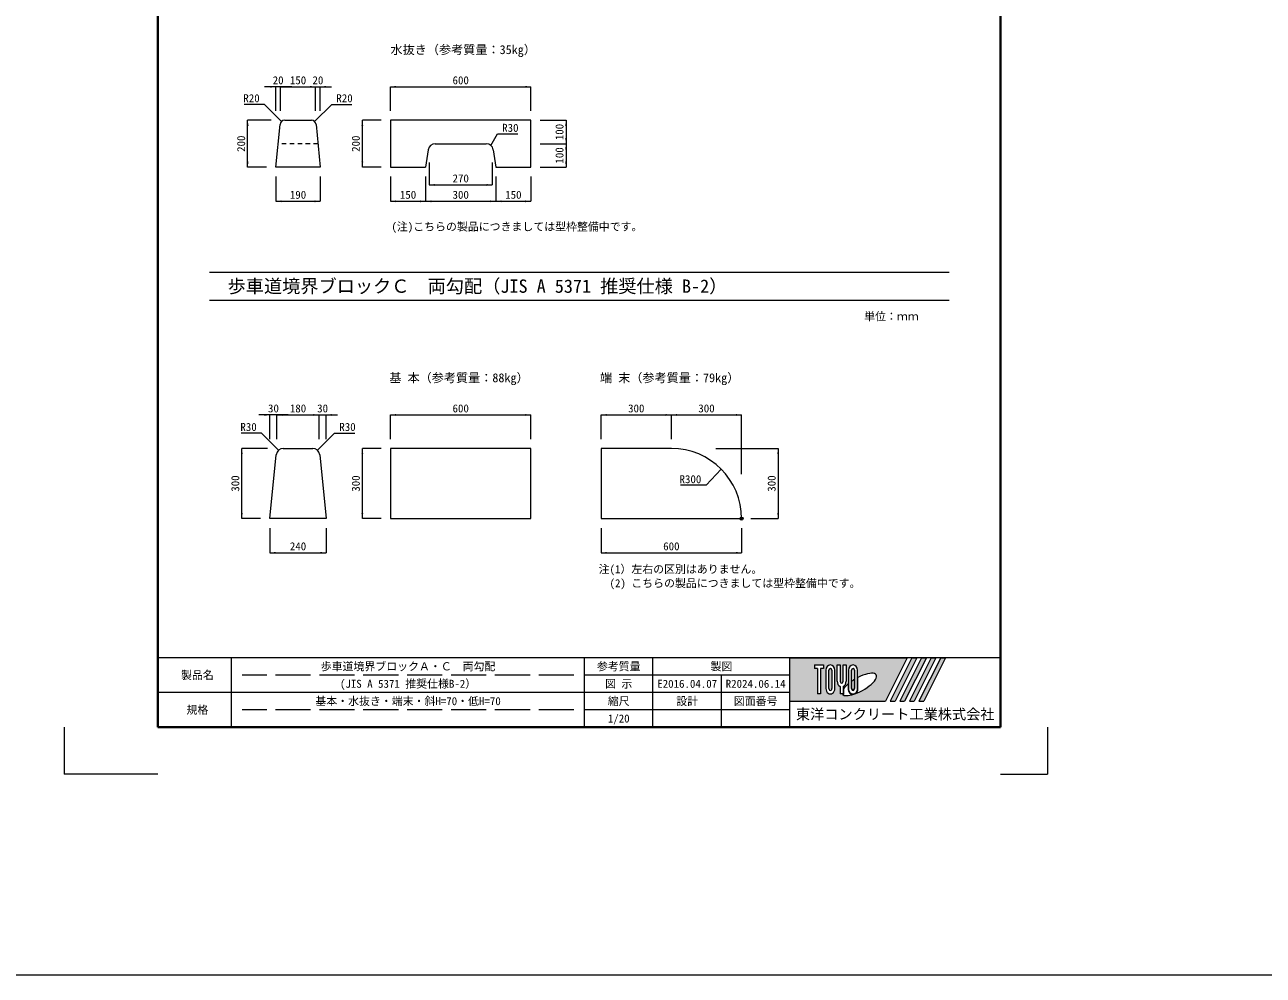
# Model space of a CAD drawing. Units: millimetres at full size; some dimension numbers follow another scale. Extents: x 10998 to 40298, y -6982 to 1118.
# Drawn here: x 17289 to 22580, y -6982 to -2920 of the extents above; entities that cross this region are included whole.
import ezdxf
from ezdxf.enums import TextEntityAlignment as Align

# ---------------------------------------------------------------- set-up
doc = ezdxf.new("R2010")
doc.units = ezdxf.units.MM
doc.header["$LTSCALE"] = 25
doc.header["$PDMODE"] = 32
doc.header["$PDSIZE"] = 12.5
doc.linetypes.add('DASHED', pattern=[7.5, 6, -1.5])
doc.linetypes.add('USER1', pattern=[1.35, 0.75, -0.6])
for name, color, linetype, lineweight in [('Defpoints_3', 7, 'Continuous', 13), ('図枠', 7, 'Continuous', 5), ('寸法線', 7, 'Continuous', 9), ('引出線', 4, 'Continuous', 13), ('本体', 2, 'Continuous', 20), ('枠', 5, 'Continuous', 5)]:
    doc.layers.add(name, color=color, linetype=linetype, lineweight=lineweight)
doc.layers.add('文字', color=7, linetype='Continuous')
doc.styles.add('ＭＳ ゴシック', font='')
doc.styles.get('ＭＳ ゴシック').set_extended_font_data('MS Gothic')

# ---------------------------------------------------------------- blocks, each defined once
blk = doc.blocks.new('filled_arrow')
at = {"color": 0, "linetype": 'Continuous', "lineweight": -2}
blk.add_solid([(7.5, 1.25), (0, 0), (7.5, -1.25)], dxfattribs=at)

msp = doc.modelspace()

# ---------------------------------------------------------------- hatches: boundary and pattern name
at = {"layer": '図枠'}
h = msp.add_hatch(color=256, dxfattribs=at)
h.paths.add_polyline_path([(20558.09, -5624.99), (20558.09, -5810.62), (20966.47, -5810.62), (21059.28, -5624.99)])
edge = h.paths.add_edge_path(flags=16)
edge.add_ellipse((20854.6, -5739.26), major_axis=(72.73, 40.71), ratio=0.3471473, start_angle=-144.31122, end_angle=72.1899, ccw=False)
edge.add_ellipse((20827.67, -5756.83), major_axis=(0, 24.75), ratio=0.8463542, start_angle=-160.70346, end_angle=-90)
edge.add_line((20848.61, -5756.83), (20848.61, -5709.65))
edge = h.paths.add_edge_path(flags=16)
edge.add_ellipse((20827.67, -5678.78), major_axis=(0, 22.85), ratio=0.8463541, start_angle=-90, end_angle=90, ccw=False)
edge.add_line((20847, -5678.78), (20847, -5756.83))
edge.add_ellipse((20827.67, -5756.83), major_axis=(0, 22.85), ratio=0.8463541, start_angle=90, end_angle=-90, ccw=False)
edge.add_line((20808.33, -5756.83), (20808.33, -5678.78))
edge = h.paths.add_edge_path(flags=16)
edge.add_line((20834.11, -5678.78), (20834.11, -5756.83))
edge.add_ellipse((20827.67, -5756.83), major_axis=(0, 7.62), ratio=0.8463541, start_angle=90, end_angle=-90, ccw=False)
edge.add_line((20821.22, -5756.83), (20821.22, -5678.78))
edge.add_ellipse((20827.67, -5678.78), major_axis=(0, 7.62), ratio=0.8463541, start_angle=-90, end_angle=90, ccw=False)
edge = h.paths.add_edge_path(flags=16)
edge.add_line((20832.5, -5718.67), (20832.5, -5756.83))
edge.add_ellipse((20827.67, -5756.83), major_axis=(0, 5.71), ratio=0.8463542, start_angle=90, end_angle=-90, ccw=False)
edge.add_line((20822.83, -5756.83), (20822.83, -5724.92))
edge.add_ellipse((20854.6, -5739.26), major_axis=(72.73, 40.71), ratio=0.3471473, start_angle=107.79174, end_angle=126.47132, ccw=False)
edge = h.paths.add_edge_path(flags=16)
edge.add_line((20798.66, -5655.93), (20798.66, -5725.9))
edge.add_ellipse((20779.33, -5725.9), major_axis=(0, 22.85), ratio=0.8463541, start_angle=-163.34117, end_angle=-90, ccw=False)
edge.add_line((20785.77, -5747.44), (20785.77, -5779.68))
edge.add_line((20785.77, -5779.68), (20772.88, -5779.68))
edge.add_line((20772.88, -5779.68), (20772.88, -5747.44))
edge.add_ellipse((20779.33, -5725.9), major_axis=(0, 22.85), ratio=0.8463541, start_angle=90, end_angle=163.34117, ccw=False)
edge.add_line((20759.99, -5725.9), (20759.99, -5655.93))
edge.add_line((20759.99, -5655.93), (20772.88, -5655.93))
edge.add_line((20772.88, -5655.93), (20772.88, -5725.9))
edge.add_ellipse((20779.33, -5725.9), major_axis=(0, 7.62), ratio=0.8463541, start_angle=90, end_angle=-90)
edge.add_line((20785.77, -5725.9), (20785.77, -5655.93))
edge.add_line((20785.77, -5655.93), (20798.66, -5655.93))
edge = h.paths.add_edge_path(flags=16)
edge.add_line((20806.72, -5737.13), (20806.72, -5756.83))
edge.add_ellipse((20827.67, -5756.83), major_axis=(0, 24.75), ratio=0.8463542, start_angle=90, end_angle=-171.54427)
edge.add_ellipse((20854.6, -5739.26), major_axis=(72.73, 40.71), ratio=0.3471473, start_angle=-178.64954, end_angle=-148.29244, ccw=False)
edge.add_line((20782.99, -5781.58), (20787.38, -5781.58))
edge.add_line((20787.38, -5781.58), (20787.38, -5757.45))
edge.add_ellipse((20854.6, -5739.26), major_axis=(72.73, 40.71), ratio=0.3471473, start_angle=148.21912, end_angle=165.90812, ccw=False)
edge = h.paths.add_edge_path(flags=16)
edge.add_ellipse((20730.99, -5678.78), major_axis=(0, 22.85), ratio=0.8463541, start_angle=-90, end_angle=90, ccw=False)
edge.add_line((20750.32, -5678.78), (20750.32, -5756.83))
edge.add_ellipse((20730.99, -5756.83), major_axis=(0, 22.85), ratio=0.8463541, start_angle=90, end_angle=-90, ccw=False)
edge.add_line((20711.65, -5756.83), (20711.65, -5678.78))
edge = h.paths.add_edge_path(flags=16)
edge.add_line((20737.43, -5678.78), (20737.43, -5756.83))
edge.add_ellipse((20730.99, -5756.83), major_axis=(0, 7.62), ratio=0.8463541, start_angle=90, end_angle=-90, ccw=False)
edge.add_line((20724.54, -5756.83), (20724.54, -5678.78))
edge.add_ellipse((20730.99, -5678.78), major_axis=(0, 7.62), ratio=0.8463541, start_angle=-90, end_angle=90, ccw=False)
h.paths.add_polyline_path([(20701.98, -5655.93), (20701.98, -5671.16), (20689.09, -5671.16), (20689.09, -5779.68), (20676.2, -5779.68), (20676.2, -5671.16), (20663.31, -5671.16), (20663.31, -5655.93)], flags=16)
for points in [[(20986.89, -5810.62), (21007.31, -5810.62), (21100.12, -5624.99), (21079.7, -5624.99)], [(21140.96, -5624.99), (21120.54, -5624.99), (21027.73, -5810.62), (21048.14, -5810.62)], [(21181.79, -5624.99), (21161.38, -5624.99), (21068.56, -5810.62), (21088.98, -5810.62)], [(21222.63, -5624.99), (21202.21, -5624.99), (21109.4, -5810.62), (21129.82, -5810.62)]]:
    msp.add_hatch(color=256, dxfattribs=at).paths.add_polyline_path(points)

# ---------------------------------------------------------------- linework, layer by layer
at = {"layer": 'Defpoints_3'}
for p, q in [((17458.09, -5921.99), (17458.09, -6121.99)), ((21658.09, -5921.99), (21658.09, -6121.99)), ((17858.09, -6121.99), (17458.09, -6121.99)), ((21458.09, -6121.99), (21658.09, -6121.99))]:
    msp.add_line(p, q, dxfattribs=at)
at = {"layer": '図枠', "lineweight": 40}
for p, q in [((17858.09, -381.99), (17858.09, -5921.99)), ((21458.09, -381.99), (21458.09, -5921.99)), ((17858.09, -5921.99), (21458.09, -5921.99))]:
    msp.add_line(p, q, dxfattribs=at)
at = {"layer": '図枠', "lineweight": 13}
for p, q in [((18078.09, -3976.96), (21238.09, -3976.96)), ((18078.09, -4096.96), (21238.09, -4096.96)), ((21458.09, -5624.99), (17858.09, -5624.99)), ((18173.09, -5921.99), (18173.09, -5624.99)), ((19680.59, -5921.99), (19680.59, -5624.99)), ((19973.09, -5921.99), (19973.09, -5624.99)), ((20558.09, -5921.99), (20558.09, -5624.99)), ((20558.09, -5699.24), (19680.59, -5699.24)), ((20265.59, -5921.99), (20265.59, -5699.24)), ((20558.09, -5773.49), (17858.09, -5773.49)), ((20558.09, -5847.74), (19680.59, -5847.74))]:
    msp.add_line(p, q, dxfattribs=at)
at = {"layer": '図枠'}
for p, q in [((20558.09, -5624.99), (21059.28, -5624.99)), ((20663.31, -5655.93), (20663.31, -5671.16)), ((20663.31, -5655.93), (20701.98, -5655.93)), ((20701.98, -5655.93), (20701.98, -5671.16)), ((20759.99, -5655.93), (20772.88, -5655.93)), ((20759.99, -5725.9), (20759.99, -5655.93)), ((20772.88, -5655.93), (20772.88, -5725.9)), ((20785.77, -5655.93), (20798.66, -5655.93)), ((20785.77, -5725.9), (20785.77, -5655.93)), ((20798.66, -5655.93), (20798.66, -5725.9)), ((21059.28, -5624.99), (20966.47, -5810.62)), ((21079.7, -5624.99), (20986.89, -5810.62)), ((21100.12, -5624.99), (21007.31, -5810.62)), ((21120.54, -5624.99), (21027.73, -5810.62)), ((21140.96, -5624.99), (21048.14, -5810.62)), ((21161.38, -5624.99), (21068.56, -5810.62)), ((21079.7, -5624.99), (21100.12, -5624.99)), ((21181.79, -5624.99), (21088.98, -5810.62)), ((21202.21, -5624.99), (21109.4, -5810.62)), ((21120.54, -5624.99), (21140.96, -5624.99)), ((21222.63, -5624.99), (21129.82, -5810.62)), ((21161.38, -5624.99), (21181.79, -5624.99)), ((21202.21, -5624.99), (21222.63, -5624.99)), ((20676.2, -5671.16), (20663.31, -5671.16)), ((20676.2, -5671.16), (20676.2, -5779.68)), ((20689.09, -5671.16), (20689.09, -5779.68)), ((20701.98, -5671.16), (20689.09, -5671.16)), ((20711.65, -5678.78), (20711.65, -5756.83)), ((20724.54, -5756.83), (20724.54, -5678.78)), ((20737.43, -5678.78), (20737.43, -5756.83)), ((20750.32, -5756.83), (20750.32, -5678.78)), ((20808.33, -5678.78), (20808.33, -5756.83)), ((20821.22, -5756.83), (20821.22, -5678.78)), ((20834.11, -5678.78), (20834.11, -5756.83)), ((20847, -5756.83), (20847, -5678.78)), ((20848.61, -5756.83), (20848.61, -5709.65)), ((20772.88, -5747.44), (20772.88, -5779.68)), ((20785.77, -5747.44), (20785.77, -5779.68)), ((20787.38, -5757.45), (20787.38, -5781.58)), ((20806.72, -5737.13), (20806.72, -5756.83)), ((20822.83, -5756.83), (20822.83, -5724.92)), ((20832.5, -5718.67), (20832.5, -5756.83)), ((20558.09, -5810.62), (20966.47, -5810.62)), ((20689.09, -5779.68), (20676.2, -5779.68)), ((20785.77, -5779.68), (20772.88, -5779.68)), ((20782.99, -5781.58), (20787.38, -5781.58)), ((20986.89, -5810.62), (21007.31, -5810.62)), ((21027.73, -5810.62), (21048.14, -5810.62)), ((21068.56, -5810.62), (21088.98, -5810.62)), ((21109.4, -5810.62), (21129.82, -5810.62))]:
    msp.add_line(p, q, dxfattribs=at)
at = {"layer": '図枠', "linetype": 'DASHED', "lineweight": 9}
for p, q in [((19635.59, -5699.24), (18218.09, -5699.24)), ((19635.59, -5847.74), (18218.09, -5847.74))]:
    msp.add_line(p, q, dxfattribs=at)
at = {"layer": '図枠'}
for centre, major_axis, ratio, start_param, end_param in [((20730.99, -5678.78), (0, 22.85), 0.846354, 4.712389, 7.8539816), ((20827.67, -5678.78), (0, 22.85), 0.846354, 4.712389, 7.8539816), ((20730.99, -5678.78), (0, 7.62), 0.846354, 4.712389, 7.8539816), ((20827.67, -5678.78), (0, 7.62), 0.846354, 4.712389, 7.8539816), ((20854.6, -5739.26), (72.73, 40.71), 0.347147, 4.2621853, 7.7429163), ((20730.99, -5756.83), (0, 22.85), 0.846354, 1.5707963, 4.712389), ((20730.99, -5756.83), (0, 7.62), 0.846354, 1.5707963, 4.712389), ((20779.33, -5725.9), (0, 22.85), 0.846354, 1.5707963, 2.8017557), ((20779.33, -5725.9), (0, 7.62), 0.846354, 1.5707963, 4.712389), ((20779.33, -5725.9), (0, 22.85), 0.846354, 3.4814296, 4.712389), ((20854.6, -5739.26), (72.73, 40.71), 0.347147, 2.0815197, 2.5155126), ((20827.67, -5756.83), (0, 24.75), 0.846354, 1.5707963, 3.3154679), ((20827.67, -5756.83), (0, 22.85), 0.846354, 1.5707963, 4.712389), ((20827.67, -5756.83), (0, 7.62), 0.846354, 1.5707963, 4.712389), ((20854.6, -5739.26), (72.73, 40.71), 0.347147, 1.6817405, 1.8219833), ((20827.67, -5756.83), (0, 5.71), 0.846354, 1.5707963, 4.712389), ((20827.67, -5756.83), (0, 24.75), 0.846354, 3.5338438, 4.712389), ((20854.6, -5739.26), (72.73, 40.71), 0.347147, 3.2093975, 4.2004451)]:
    msp.add_ellipse(centre, major_axis=major_axis, ratio=ratio, start_param=start_param, end_param=end_param, dxfattribs=at)
at = {"layer": '寸法線', "lineweight": 13}
for p, q in [((18429.75, -3185.12), (18313.75, -3185.12)), ((18361.75, -3288.29), (18361.75, -3185.12)), ((18381.75, -3185.12), (18531.75, -3185.12)), ((18381.75, -3288.29), (18381.75, -3185.12)), ((18381.75, -3288.29), (18381.75, -3185.12)), ((18483.75, -3185.12), (18599.75, -3185.12)), ((18531.75, -3288.29), (18531.75, -3185.12)), ((18531.75, -3288.29), (18531.75, -3185.12)), ((18551.75, -3288.29), (18551.75, -3185.12)), ((18851.75, -3185.12), (19451.75, -3185.12)), ((18851.75, -3288.29), (18851.75, -3185.12)), ((19451.75, -3288.29), (19451.75, -3185.12)), ((18241.57, -3528.29), (18241.57, -3328.29)), ((18341.75, -3328.29), (18241.57, -3328.29)), ((18731.57, -3528.29), (18731.57, -3328.29)), ((18811.75, -3328.29), (18731.57, -3328.29)), ((19491.75, -3328.29), (19601.75, -3328.29)), ((19601.75, -3328.29), (19601.75, -3428.29)), ((19491.75, -3428.29), (19601.75, -3428.29)), ((19491.75, -3428.29), (19601.75, -3428.29)), ((19601.75, -3428.29), (19601.75, -3528.29)), ((18321.75, -3528.29), (18241.57, -3528.29)), ((18811.75, -3528.29), (18731.57, -3528.29)), ((19016.75, -3508.29), (19016.75, -3604.47)), ((19286.75, -3508.29), (19286.75, -3604.47)), ((19491.75, -3528.29), (19601.75, -3528.29)), ((18361.75, -3568.29), (18361.75, -3674.47)), ((18551.75, -3568.29), (18551.75, -3674.47)), ((18851.75, -3568.29), (18851.75, -3674.47)), ((19001.75, -3568.29), (19001.75, -3674.47)), ((19001.75, -3568.29), (19001.75, -3674.47)), ((19301.75, -3568.29), (19301.75, -3674.47)), ((19301.75, -3568.29), (19301.75, -3674.47)), ((19451.75, -3568.29), (19451.75, -3674.47)), ((19016.75, -3604.47), (19286.75, -3604.47)), ((18361.75, -3674.47), (18551.75, -3674.47)), ((18851.75, -3674.47), (19001.75, -3674.47)), ((19001.75, -3674.47), (19301.75, -3674.47)), ((19301.75, -3674.47), (19451.75, -3674.47)), ((18414.75, -4587.43), (18288.75, -4587.43)), ((18336.75, -4690.61), (18336.75, -4587.43)), ((18366.75, -4587.43), (18546.75, -4587.43)), ((18366.75, -4690.61), (18366.75, -4587.43)), ((18366.75, -4690.61), (18366.75, -4587.43)), ((18498.75, -4587.43), (18624.75, -4587.43)), ((18546.75, -4690.61), (18546.75, -4587.43)), ((18546.75, -4690.61), (18546.75, -4587.43)), ((18576.75, -4690.61), (18576.75, -4587.43)), ((18851.75, -4587.43), (19451.75, -4587.43)), ((18851.75, -4690.61), (18851.75, -4587.43)), ((19451.75, -4690.61), (19451.75, -4587.43)), ((19751.75, -4587.43), (20051.75, -4587.43)), ((19751.75, -4690.61), (19751.75, -4587.43)), ((20051.75, -4690.61), (20051.75, -4587.43)), ((20051.75, -4587.43), (20351.75, -4587.43)), ((20051.75, -4690.61), (20051.75, -4587.43)), ((20351.75, -4840.61), (20351.75, -4587.43)), ((18216.57, -5030.61), (18216.57, -4730.61)), ((18326.75, -4730.61), (18216.57, -4730.61)), ((18731.57, -5030.61), (18731.57, -4730.61)), ((18811.75, -4730.61), (18731.57, -4730.61)), ((20241.75, -4730.61), (20507.97, -4730.61)), ((20507.97, -4730.61), (20507.97, -5030.61)), ((18296.75, -5030.61), (18216.57, -5030.61)), ((18336.75, -5070.61), (18336.75, -5176.78)), ((18576.75, -5070.61), (18576.75, -5176.78)), ((18811.75, -5030.61), (18731.57, -5030.61)), ((19751.75, -5070.61), (19751.75, -5176.78)), ((20351.75, -5070.61), (20351.75, -5176.78)), ((20391.75, -5030.61), (20507.97, -5030.61)), ((18336.75, -5176.78), (18576.75, -5176.78)), ((19751.75, -5176.78), (20351.75, -5176.78))]:
    msp.add_line(p, q, dxfattribs=at)
at = {"layer": '引出線'}
for points in [[(18386.43, -3333.46), (18312.97, -3260), (18226.81, -3260)], [(18527.07, -3333.46), (18600.54, -3260), (18686.69, -3260)], [(19280.49, -3435.56), (19309.01, -3386.45), (19395.16, -3386.45)], [(18373.77, -4738.36), (18300.31, -4664.89), (18214.15, -4664.89)], [(18539.73, -4738.36), (18613.2, -4664.89), (18699.35, -4664.89)], [(20263.89, -4818.47), (20199.7, -4888.16), (20090.16, -4888.16)]]:
    msp.add_lwpolyline(points, dxfattribs=at)
at = {"layer": '本体', "lineweight": 13}
for p, q in [((18399.85, -3328.29), (18513.65, -3328.29)), ((19451.75, -3328.29), (18851.75, -3328.29)), ((18851.75, -3328.29), (18851.75, -3528.29)), ((19451.75, -3528.29), (19451.75, -3328.29)), ((18361.75, -3528.29), (18379.95, -3346.3)), ((18533.55, -3346.3), (18551.75, -3528.29)), ((19042.59, -3428.29), (19260.92, -3428.29)), ((19012.92, -3453.84), (19001.75, -3528.29)), ((19290.59, -3453.84), (19301.75, -3528.29)), ((18551.75, -3528.29), (18361.75, -3528.29)), ((18851.75, -3528.29), (19001.75, -3528.29)), ((19301.75, -3528.29), (19451.75, -3528.29)), ((18336.75, -5030.61), (18364.05, -4757.62)), ((18393.9, -4730.61), (18519.6, -4730.61)), ((18549.46, -4757.62), (18576.75, -5030.61)), ((19451.75, -4730.61), (18851.75, -4730.61)), ((18851.75, -4730.61), (18851.75, -5030.61)), ((19451.75, -5030.61), (19451.75, -4730.61)), ((20051.75, -4730.61), (19751.75, -4730.61)), ((19751.75, -4730.61), (19751.75, -5030.61)), ((18576.75, -5030.61), (18336.75, -5030.61)), ((18851.75, -5030.61), (19451.75, -5030.61)), ((19751.75, -5030.61), (20351.75, -5030.61))]:
    msp.add_line(p, q, dxfattribs=at)
at = {"layer": '本体', "linetype": 'USER1', "lineweight": 13}
msp.add_line((18541.75, -3428.29), (18371.75, -3428.29), dxfattribs=at)
at = {"layer": '本体', "lineweight": 13}
for centre, radius, start, end in [((18399.85, -3348.29), 20, 90, 174.28941), ((18513.65, -3348.29), 20, 5.71059, 90), ((19042.59, -3458.29), 30, 90, 171.46923), ((19260.92, -3458.29), 30, 8.53077, 90), ((18393.9, -4760.61), 30, 90, 174.28941), ((18519.6, -4760.61), 30, 5.71059, 90), ((20051.75, -5030.61), 300, 0, 90)]:
    msp.add_arc(centre, radius, start, end, dxfattribs=at)
at = {"layer": '本体'}
msp.add_point((20351.75, -5030.61), dxfattribs=at)
at = {"layer": '枠', "color": 1, "lineweight": 20}
msp.add_line((22718.09, -6981.99), (16858.09, -6981.99), dxfattribs=at)

# ---------------------------------------------------------------- block references
at = {"layer": '寸法線', "lineweight": 13, "xscale": 3.2, "yscale": 3.2}
for p, rotation in [((18361.75, -3185.12), 180), ((18531.75, -3185.12), 180), ((18531.75, -3185.12), 180), ((19451.75, -3185.12), 180), ((18241.57, -3328.29), 270), ((18731.57, -3328.29), 270), ((19601.75, -3328.29), 270), ((19601.75, -3428.29), 90), ((19601.75, -3428.29), 270), ((18241.57, -3528.29), 90), ((18731.57, -3528.29), 90), ((19601.75, -3528.29), 90), ((19286.75, -3604.47), 180), ((18551.75, -3674.47), 180), ((19001.75, -3674.47), 180), ((19301.75, -3674.47), 180), ((19451.75, -3674.47), 180), ((18336.75, -4587.43), 180), ((18546.75, -4587.43), 180), ((18546.75, -4587.43), 180), ((19451.75, -4587.43), 180), ((20051.75, -4587.43), 180), ((20351.75, -4587.43), 180), ((18216.57, -4730.61), 270), ((18731.57, -4730.61), 270), ((20507.97, -4730.61), 270), ((18216.57, -5030.61), 90), ((18731.57, -5030.61), 90), ((20507.97, -5030.61), 90), ((18576.75, -5176.78), 180), ((20351.75, -5176.78), 180)]:
    msp.add_blockref('filled_arrow', p, dxfattribs=dict(at, rotation=rotation))
for p in [(18381.75, -3185.12), (18381.75, -3185.12), (18551.75, -3185.12), (18851.75, -3185.12), (19016.75, -3604.47), (18361.75, -3674.47), (18851.75, -3674.47), (19001.75, -3674.47), (19301.75, -3674.47), (18366.75, -4587.43), (18366.75, -4587.43), (18576.75, -4587.43), (18851.75, -4587.43), (19751.75, -4587.43), (20051.75, -4587.43), (18336.75, -5176.78), (19751.75, -5176.78)]:
    msp.add_blockref('filled_arrow', p, dxfattribs=at)
at = {"layer": '引出線', "xscale": 0.16, "yscale": 0.16}
for p, rotation in [((18386.43, -3333.46), 135), ((18527.07, -3333.46), 45), ((19280.49, -3435.56), 59.9), ((18373.77, -4738.36), 135), ((18539.73, -4738.36), 45), ((20263.89, -4818.47), 227.4)]:
    msp.add_blockref('filled_arrow', p, dxfattribs=dict(at, rotation=rotation))

# ---------------------------------------------------------------- texts
at = {"layer": '図枠', "style": 'ＭＳ ゴシック'}
msp.add_text('\u3000歩車道境界ブロックＣ\u3000両勾配（JIS A 5371 推奨仕様 B-2）', height=56.96, dxfattribs=at).set_placement((18078.09, -4036.96), align=Align.MIDDLE_LEFT)
for s, height, p in [('単位：ｍｍ', 34.18, (20991.83, -4166.3)), ('歩車道境界ブロックＡ・Ｃ\u3000両勾配', 34.18, (18926.84, -5662.12)), ('参考質量', 34.18, (19826.84, -5662.12)), ('製図', 34.18, (20265.59, -5662.12)), ('製品名', 34.18, (18026.84, -5699.24)), ('(JIS A 5371 推奨仕様B-2）', 34.18, (18926.84, -5736.37)), ('図 示', 34.18, (19826.84, -5736.37)), ('E2016.04.07', 34.18, (20119.34, -5736.37)), ('R2024.06.14', 34.18, (20411.84, -5736.37)), ('基本・水抜き・端末・斜H=70・低H=70', 34.18, (18926.84, -5810.62)), ('縮尺', 34.18, (19826.84, -5810.62)), ('設計', 34.18, (20119.34, -5810.62)), ('図面番号', 34.18, (20411.84, -5810.62)), ('規格', 34.18, (18026.84, -5847.74)), ('1/20', 34.18, (19826.84, -5884.87)), ('東洋コンクリート工業株式会社', 44.43, (21008.09, -5866.3))]:
    msp.add_text(s, height=height, dxfattribs=at).set_placement(p, align=Align.MIDDLE_CENTER)
at = {"layer": '寸法線', "style": 'ＭＳ ゴシック'}
for s, p in [('20', (18371.75, -3157.12)), ('150', (18456.75, -3157.12)), ('20', (18541.75, -3157.12)), ('600', (19151.75, -3157.12)), ('270', (19151.75, -3576.47)), ('190', (18456.75, -3646.47)), ('150', (18926.75, -3646.47)), ('300', (19151.75, -3646.47)), ('150', (19376.75, -3646.47)), ('30', (18351.75, -4559.43)), ('180', (18456.75, -4559.43)), ('30', (18561.75, -4559.43)), ('600', (19151.75, -4559.43)), ('300', (19901.75, -4559.43)), ('300', (20201.75, -4559.43)), ('240', (18456.75, -5148.78)), ('600', (20051.75, -5148.78))]:
    msp.add_text(s, height=34.18, dxfattribs=at).set_placement(p, align=Align.MIDDLE_CENTER)
for s, p in [('100', (19573.75, -3378.29)), ('200', (18213.57, -3428.29)), ('200', (18703.57, -3428.29)), ('100', (19573.75, -3478.29)), ('300', (18188.57, -4880.61)), ('300', (18703.57, -4880.61)), ('300', (20479.97, -4880.61))]:
    msp.add_text(s, height=34.18, rotation=90, dxfattribs=at).set_placement(p, align=Align.MIDDLE_CENTER)
at = {"layer": '引出線', "style": 'ＭＳ ゴシック'}
for s, p in [('R20', (18292.97, -3216.8)), ('R30', (18280.31, -4621.69)), ('R300', (20179.7, -4844.96))]:
    msp.add_text(s, height=34.18, dxfattribs=at).set_placement(p, align=Align.TOP_RIGHT)
for s, p in [('R20', (18620.54, -3216.8)), ('R30', (19329.01, -3343.25)), ('R30', (18633.2, -4621.69))]:
    msp.add_text(s, height=34.18, dxfattribs=at).set_placement(p, align=Align.TOP_LEFT)
at = {"layer": '文字', "style": 'ＭＳ ゴシック'}
for s, height, p in [('水抜き（参考質量：35kg）', 37.98, (18851.75, -3056.63)), ('(注)こちらの製品につきましては型枠整備中です。', 34.18, (18855.89, -3810.02)), ('基 本（参考質量：88kg）', 37.98, (18846.75, -4458.94)), ('端 末（参考質量：79kg）', 37.98, (19746.75, -4458.94))]:
    msp.add_text(s, height=height, dxfattribs=at).set_placement(p, align=Align.BOTTOM_LEFT)
for s, p in [('注(1）左右の区別はありません。', (19741.02, -5229.52)), ('\u3000(2) こちらの製品につきましては型枠整備中です。', (19741.02, -5289.52))]:
    msp.add_text(s, height=34.18, dxfattribs=at).set_placement(p, align=Align.TOP_LEFT)

doc.saveas('drawing.dxf')
